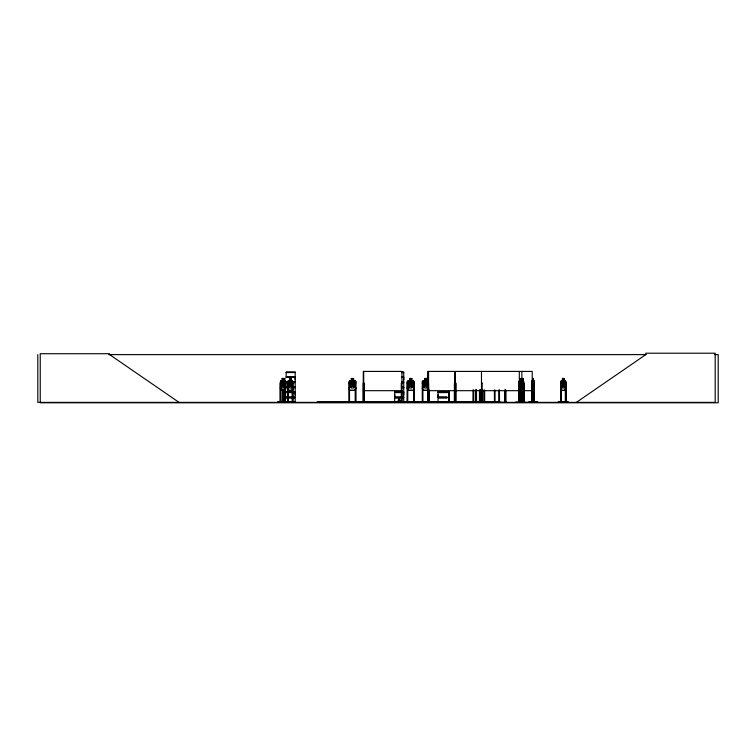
<?xml version="1.0" encoding="UTF-8"?>
<svg xmlns="http://www.w3.org/2000/svg" width="756" height="756" viewBox="0 0 756 756"><rect width="100%" height="100%" fill="white"/><g stroke="black" fill="none" stroke-linecap="round" stroke-linejoin="round"><path stroke-width="1.13" d="M295.171 394.821L295.171 392.6L286.174 392.6M295.171 379.663L295.171 377.452L286.174 377.452M394.717 397.032L394.717 394.821M403.713 394.821L403.713 392.6L394.708 392.6L394.708 397.032L403.723 397.032L403.723 392.6M403.713 379.663L403.713 377.452L401.464 377.452M447.032 397.032L438.017 397.032L438.026 394.821M359.733 402.012L367.397 401.994M397.902 402.372L405.121 402.286M432.29 402.022L422.944 401.88M398.752 402.324L398.941 397.76L398.96 402.381M520.95 390.389L521.205 388.036M523.804 388.036L523.483 390.389L521.772 390.389L521.574 388.026L521.848 390.389M533.859 390.313L534.095 388.026M534.199 388.036L533.868 390.389L532.158 390.389M515.724 402.022L527.49 402.372M528.538 402.372L537.771 402.324M528.661 402.381L537.752 402.381M285.324 390.389L285.673 388.026M403.723 402.192L403.723 397.921L394.708 397.921L394.641 402.381L407.248 402.268M437.989 402.372L447.032 402.201M398.147 402.324L398.847 397.76L400.226 401.984M279.418 402.324L279.635 402.211M279.427 402.022L286.439 402.069M397.996 402.324L398.781 397.76M565.252 390.389L565.885 381.667L565.233 380.835M565.885 388.036L565.308 390.389L561.264 390.389M284.917 390.389C285.73 387.507 287.044 383.254 284.88 380.911M292.374 390.389L293.016 388.036L292.326 390.313L288.376 390.313M521.026 390.389L519.24 390.389L519.013 381.676L519.816 380.835M519.117 381.714L519.334 380.911L521.007 380.911M521.621 381.676L522.349 380.835M521.574 381.714L521.857 380.835M532.233 390.389L532.243 380.835M532.007 402.343L532.252 380.911M457.834 402.022L452.504 402.334M473.067 402.334L473.124 401.682M473.265 402.334L485.257 402.012M473.294 402.022L478.378 402.381M478.331 402.324L473.294 402.286M568.531 402.286L558.249 401.994L568.569 402.334L563.522 402.334M277.65 402.324L295.398 402.022L277.66 401.994M282.309 402.372L282.319 401.814M282.593 402.334L282.706 389.916M283.056 381.714L283.311 380.835L285.381 380.835M355.896 388.026L355.103 390.313L349.659 390.313L348.941 388.026M355.972 388.036L355.159 390.389L349.593 390.389L348.866 388.036M414.25 388.026L413.447 390.313L407.994 390.313L407.286 388.026L407.295 381.714L408.004 380.911L413.456 380.911M414.326 388.036L413.504 390.389L407.938 390.389M441.296 402.003L444.972 402.003M317.312 402.381L317.312 401.786L499.735 401.786L499.707 402.381L497.741 402.334L506.747 402.324M499.347 402.334L499.357 401.682M499.659 402.022L497.788 402.286M499.64 402.324L499.574 401.682M480.655 402.324L480.599 389.916M482.063 402.324L482.054 390.077M494.944 401.682C495.397 403.496 491.608 401.247 495.152 401.88M495.038 401.984L493.592 402.022M348.686 402.324L348.743 401.682M363.277 402.324L363.22 383.122L364.042 383.122L363.986 402.381L363.91 383.122M406.719 402.372L407.389 402.362L406.832 402.258M407.011 402.022L407.21 381.676L407.966 380.835L409.582 380.835L409.582 378.463L411.954 378.463L411.869 380.911L413.06 381.704L413.05 386.127L411.869 388.026L409.657 388.026L408.467 386.127L408.476 381.704L409.667 380.911L409.657 378.539L411.878 378.539M472.916 402.324L473.058 389.916M519.769 380.911L519.41 402.381M523.058 378.539L522.302 378.539L521.933 381.704L522.302 388.026L522.982 388.026L523.341 386.127L522.982 378.539M407.786 389.879L412.313 380.835M283.5 381.704L283.916 378.463M428.104 386.127L426.923 388.026L424.711 388.026L423.521 386.127L423.521 381.704L424.711 380.911L424.626 378.463L426.998 378.463L426.998 380.835L428.529 380.835M280.4 402.381L280.353 381.676L280.958 380.835L282.13 380.835M280.977 390.313L280.467 388.026L280.977 380.911M287.771 402.381L287.8 381.676L288.405 380.835M292.421 390.389L288.329 390.389L287.856 381.676L288.433 380.911M400.085 402.173L399.13 397.76L400.33 402.362M405.159 402.173L405.585 402.268M282.234 402.069L281.374 402.372L282.47 402.362M287.951 402.324L288.244 383.122L287.601 383.122L287.601 402.381M291.561 402.362L291.154 402.372M422.292 402.381L422.254 381.676L423.01 380.835L424.626 380.835M422.339 381.714L423.048 380.911L428.501 380.911M564.137 378.539L562.492 378.539L562.549 380.911L561.651 381.704L561.651 386.127L562.492 388.026L564.08 388.026L564.93 386.127L564.93 381.704L564.08 380.911L564.08 378.539M282.186 380.911L281.326 381.704L281.326 386.127L282.186 388.026L283.784 388.026L284.643 386.127L284.643 381.704L283.784 380.911L283.736 378.539M576.393 402.381L645.794 354.621L645.794 353.213L715.185 353.213L715.185 402.381L37.8 402.381L37.8 354.621M285.069 402.334L285.116 389.916M288.556 402.381L288.877 402.324M290.531 402.372L290.88 402.362M480.353 402.334L480.419 389.916M108.751 354.621L646.153 354.621M714.656 354.621L718.2 354.621L718.2 402.787L40.238 402.787L40.238 353.714L109.639 353.714L109.639 354.621L179.03 402.381M286.165 372.113L295.19 372.113M401.464 372.103L403.732 372.113M401.474 372.283L403.732 372.273L403.713 376.564L401.464 376.564M286.184 372.557L295.171 372.557M401.455 372.557L403.713 372.557M286.108 376.866L295.246 376.866M401.502 376.866L403.789 376.866M286.108 377.14L295.246 377.14M401.502 377.14L403.789 377.14M522.273 378.463L523.076 378.463L523.058 380.911M532.668 378.463L533.471 378.463L533.443 380.911M562.436 378.463L564.193 378.463L564.137 380.911M282.13 378.539L284.776 378.539M289.576 378.539L291.24 378.539M351.313 378.539L353.524 378.539L353.524 380.911L354.715 381.704L354.715 386.127L353.524 388.026L351.313 388.026L350.132 386.127L350.132 381.704L351.313 380.911L351.238 378.463L353.61 378.463L353.61 380.835L355.14 380.835L355.972 381.667L356.038 402.324M424.711 378.539L426.923 378.539L426.923 380.911L428.104 381.704L428.123 402.381M519.769 378.539L520.525 378.539M532.687 378.539L533.443 378.539M520.326 378.936L520.326 379.729M533.245 378.936L533.245 379.729M288.348 380.835L289.576 380.835M291.24 380.835L292.411 380.835L293.016 381.667L292.903 402.381M351.238 380.835L349.622 380.835L348.866 381.676L348.894 402.381M411.944 380.835L413.485 380.835L414.326 381.667L414.288 402.381M520.468 380.835L521.271 381.667L521.271 402.381L520.941 380.835M523.001 380.835L523.785 381.704L523.795 402.381L523.473 380.835M532.167 380.835L532.744 380.835M533.396 380.835L533.944 380.835M562.492 380.835L561.283 380.835L560.744 381.676L560.791 402.381M564.137 380.835L565.29 380.835M280.92 380.911L285.371 380.911M288.376 380.911L292.383 380.911M349.659 380.911L355.103 380.911L355.896 381.704M521.791 380.911L523.539 380.911M532.177 380.911L533.934 380.911M565.261 380.911L561.311 380.911L560.857 381.714L560.943 402.381M519.013 381.676L519.183 402.381M534.123 381.667L534.19 402.381L533.868 380.835M565.885 381.667L565.753 402.381M286.174 381.875L288.433 381.875M291.844 381.875L295.18 381.875L295.18 377.452M401.464 381.875L403.723 381.875L403.723 377.452M286.108 382.186L288.395 382.186M292.959 382.186L295.246 382.186M401.502 382.186L403.789 382.186M286.108 382.46L288.395 382.46M292.959 382.46L295.246 382.46M401.502 382.46L403.789 382.46M286.174 382.772L288.433 382.772M292.931 382.772L295.18 382.772L295.18 387.034L292.931 387.034L295.171 386.921M401.464 382.772L403.723 382.772L403.723 387.034L401.455 386.921L403.732 387.044M285.598 383.122L284.804 383.122L284.757 402.381L284.984 383.122M292.903 383.122L292.26 383.122L292.203 402.381M348.818 383.122L349.47 383.122L349.546 402.381M355.896 383.122L355.244 383.122L355.169 402.381M401.927 383.122L401.275 383.122L401.389 402.381M407.163 383.122L407.815 383.122L407.739 402.381M414.241 383.122L413.589 383.122L413.655 402.381M422.217 383.122L422.869 383.122L422.944 402.381M427.612 383.122L428.246 383.122L428.302 402.381M428.548 383.122L428.803 402.381L428.888 401.682M455.263 383.122L455.896 383.122L455.774 402.381L455.717 383.122M481.468 383.122L482.158 383.122M519.514 383.122L518.673 383.122L518.701 402.381M532.441 383.122L531.591 383.122L531.629 402.381L531.723 401.682M560.763 383.122L561.406 383.122L561.292 402.381M286.184 386.921L287.507 386.921M286.165 387.044L287.488 387.044M286.165 387.27L287.507 387.223M292.922 387.261L295.19 387.223M401.464 387.223L403.732 387.27M286.165 387.431L287.488 387.431M292.931 387.45L295.19 387.45L295.171 391.712L286.174 391.712M401.474 387.431L403.732 387.45L403.713 391.712L394.708 391.712M286.184 387.705L287.507 387.705M292.922 387.705L295.171 387.705M401.455 387.705L403.713 387.705M280.41 388.036L280.939 390.389L285.39 390.389M287.856 388.036L288.329 390.389M560.744 388.036L561.321 390.389M280.92 390.313L285.371 390.313M428.501 390.313L423.048 390.313L422.339 388.026L422.991 390.389L428.558 390.389M519.259 390.313L521.007 390.313M521.791 390.313L523.539 390.313M532.177 390.313L533.934 390.313M561.311 390.313L565.261 390.313M363.39 390.682L401.927 390.682M427.612 390.682L454.857 390.682M455.263 390.682L532.233 390.682M438.017 391.712L447.032 391.712M286.108 392.024L295.246 392.024M394.651 392.024L403.789 392.024M437.951 392.024L447.089 392.024M286.108 392.298L295.246 392.298M394.651 392.298L403.789 392.298M437.951 392.298L447.089 392.298M447.032 392.6L438.017 392.6L438.017 397.032M286.174 397.032L295.18 397.032L295.18 392.6M286.108 397.335L295.246 397.335M394.651 397.335L403.789 397.335M437.951 397.335L447.089 397.335M286.108 397.609L295.246 397.609M394.651 397.609L403.789 397.609M437.951 397.609L447.089 397.609M286.174 397.921L295.18 397.921L295.18 402.192M447.032 397.921L438.017 397.921L438.017 402.192M283.576 401.616L285.182 401.616M446.72 401.568L451.294 401.701M287.46 401.814L291.079 401.814M292.959 401.682L292.194 401.682L292.374 402.381M504.942 401.682L505.783 401.682M518.597 401.682L519.57 401.682L519.542 402.381M520.997 401.682L522.103 401.682L522.075 402.381M523.53 401.682L524.078 401.682M531.515 401.682L532.489 401.682L532.46 402.381M533.916 401.682L534.464 401.682M560.706 401.682L561.472 401.682L561.462 402.381M566.074 401.682L565.299 401.682L565.488 402.381M349.546 401.88L355.169 401.88M407.89 401.88L413.513 401.88M394.717 402.069L407.229 402.003M438.026 402.069L451.587 402.031M528.642 402.022L537.771 402.022M558.24 402.022L563.286 402.022M277.66 402.286L295.407 402.324M429.465 402.334L429.295 389.916M402.06 401.994L401.927 371.413L363.39 371.413L363.334 402.381M521.593 402.334L521.583 401.682M519.06 402.334L519.051 401.682M518.767 402.324L518.805 401.682M505.169 402.334L505.074 389.916M451.304 402.003L447.656 402.022M283.198 402.334L283.179 389.916M282.98 402.324L283.037 401.682M291.24 380.911L292.1 381.704L292.1 386.127L291.24 388.026L289.633 388.026L288.773 386.127L288.773 381.704L289.633 380.911L289.633 378.539M284.899 380.835L285.56 381.667L285.503 402.381M284.776 380.911L285.22 381.704M285.314 380.835L285.673 381.704L285.295 380.911M407.21 388.036L407.947 390.389M533.859 380.911L534.095 381.704M532.328 386.127L532.687 388.026L533.367 388.026L533.396 378.463M519.4 386.127L519.769 388.026L520.449 388.026L520.468 378.463M399.111 397.76L399.801 402.324M519.117 388.026L519.315 390.389M399.102 400.037L399.017 397.76L399.3 401.984M566.008 402.381L566.008 383.122L565.365 383.122L565.308 402.381M565.885 401.682L565.979 402.381M565.535 383.122L565.62 402.381M562.492 378.463L562.492 380.911M561.236 383.122L561.236 402.381M561.028 401.682L561.047 402.381M534.435 402.381L534.416 383.122L533.953 402.381M532.744 378.463L532.441 402.381M532.224 402.381L532.233 371.413L455.263 371.413L455.263 402.381M531.978 401.682L531.978 402.381M524.05 402.381L524.021 383.122L523.558 402.381M522.349 378.463L522.302 380.911M522.046 389.916L522.046 402.381M521.848 371.413L521.848 381.61M521.81 385.38L521.829 402.381M521.612 385.38L521.612 389.916M521.517 402.381L521.489 383.122L521.026 402.381M520.525 380.911L520.544 378.463L519.741 378.463L519.845 380.911M519.315 371.413L519.296 402.381M505.783 402.381L505.707 389.916L505.651 402.381M505.008 389.916L505.008 402.381M499.442 389.916L499.508 402.381M498.969 401.682L498.96 402.381M498.809 389.916L498.799 402.381M498.733 401.682L498.733 402.381M498.544 401.786L498.544 402.381M495.152 401.682L495.152 402.381M495.029 390.077L495.048 402.381M494.528 401.682L494.528 402.381M494.396 390.077L494.443 402.381M494.32 401.682L494.32 402.381M484.766 401.682L484.766 402.381M484.69 390.077L484.662 402.381L484.558 401.682M484.142 401.682L484.133 402.381L484.057 390.077M483.935 401.682L483.935 402.381M482.687 390.077L482.687 402.381L482.564 401.682M482.508 390.077L482.508 402.381M482.224 390.077L482.233 402.381L482.111 383.122M481.61 401.682L481.6 402.381M481.468 371.413L481.515 402.381M481.402 401.682L481.402 402.381M481.118 401.682L481.118 402.381M481.062 389.916L481.033 402.381M480.882 389.916L480.939 402.381M480.778 401.682L480.721 402.381M480.202 401.682L480.202 402.381L480.126 389.916M479.55 401.682L479.55 402.381M479.474 389.916L479.399 402.381M476.469 389.916L476.516 402.381M476.289 389.916L476.346 402.381M476.082 401.682L476.1 402.381M475.996 389.916L475.996 402.381M475.826 389.916L475.826 402.381M473.71 389.916L473.785 402.381M473.634 401.682L473.634 402.381M455.953 401.682L455.953 402.381M455.443 383.122L455.443 402.381M455.282 401.682L455.386 402.381M455.036 402.381L455.036 383.122L454.403 383.122L454.347 402.381M454.914 402.381L454.857 371.413L427.612 371.413L427.612 402.381M454.753 401.682L454.781 402.381M454.583 383.122L454.526 402.381M449.48 402.069L449.48 401.37L448.658 401.37L448.658 402.069M449.414 390.739L449.366 402.069M449.281 390.739L449.196 402.069M448.847 390.739L448.932 402.069M448.724 390.739L448.79 402.069M443.952 401.568L443.952 402.069M443.819 401.568L443.819 402.069M436.306 401.786L436.306 402.381M435.314 401.786L435.314 402.381M434.851 401.786L434.851 402.381M433.67 401.786L433.67 402.381M433.226 401.786L433.226 402.381M429.219 401.682L429.219 402.381M428.558 371.413L428.567 402.381M428.482 401.682L428.482 402.381M427.99 401.682L427.896 402.381L427.792 383.122M422.793 401.682L422.793 402.381M422.141 401.682L422.141 402.381M414.165 401.682L414.165 402.381M413.513 401.682L413.513 402.381M407.89 401.682L407.89 402.381M407.238 401.682L407.238 402.381M402.239 401.786L402.268 402.381M401.852 401.682L401.852 402.381M401.634 390.077L401.644 402.381M401.2 401.682L401.247 402.381M396.125 402.381L393.148 402.381M365.479 401.786L365.479 402.381M364.118 401.682L364.118 402.381M363.664 371.413L363.655 402.381M363.475 371.413L363.475 402.381M360.555 401.786L360.555 402.381M359.856 401.786L359.856 402.381M355.821 401.682L355.821 402.381M355.32 401.682L355.32 402.381M349.404 401.682L349.404 402.381M318.72 401.786L318.72 402.381M292.789 401.682L292.874 402.381M292.733 383.122L292.629 402.381M292.43 383.122L292.534 402.381M291.183 380.911L291.296 378.463L289.52 378.463L289.576 380.911M288.074 383.122L288.13 402.381M287.875 401.682L287.904 402.381M285.456 381.704L285.428 402.381M285.277 383.122L285.324 402.381M284.7 380.911L284.804 378.463L282.073 378.463L282.13 380.911M283.84 378.463L283.869 380.911M282.933 389.916L282.933 402.381M280.845 402.381L280.797 383.122L280.145 383.122L280.174 402.381M280.618 383.122L280.674 402.381M280.542 401.682L280.514 402.381M280.098 401.682L280.098 402.381M520.846 387.138L520.213 384.927C519.892 392.09 518.332 380.438 520.449 381.704L520.449 386.127L519.769 386.127L519.769 381.648L520.204 383.868L520.78 381.657L520.846 387.138M523.379 387.138L522.746 384.927C522.434 392.269 520.893 380.164 522.982 381.704L522.982 386.127L522.302 386.127L522.302 381.704L522.736 383.868L523.313 381.657L523.379 387.138M533.764 387.138L533.131 384.927C532.867 392.26 531.27 380.155 533.367 381.704L533.367 386.127L532.687 386.127L532.687 381.704L533.122 383.868L533.708 381.657L533.764 387.138M564.845 387.138L564.297 387.214L563.371 384.927L561.897 387.233L563.003 384.407L561.944 381.695L563.343 383.868L564.779 381.695L563.711 384.417L564.845 387.138M284.417 387.138L283.859 387.214L282.914 384.927L281.43 387.233L282.555 384.407L281.478 381.695L282.886 383.868L284.35 381.695L283.264 384.417L284.417 387.138M291.863 387.138L291.315 387.214L290.37 384.927L289.435 387.214L288.858 387.138L290.002 384.407L288.924 381.695L290.342 383.868L291.807 381.695L290.71 384.417L291.863 387.138M354.498 387.138L353.685 387.148L352.428 384.927C351.531 388.508 348.61 387.8 351.927 384.407C348.79 381.685 351.587 380.268 352.39 383.868C353.288 380.457 356.114 381.175 352.901 384.417L354.498 387.138M412.833 387.138L412.077 387.214L410.773 384.927C409.875 388.508 406.955 387.8 410.262 384.407C407.125 381.685 409.922 380.268 410.735 383.868C411.633 380.457 414.458 381.175 411.245 384.417L412.833 387.138M427.887 387.138L427.083 387.148L425.826 384.927C424.929 388.508 421.999 387.8 425.316 384.407C422.179 381.685 424.976 380.268 425.789 383.868C426.677 380.457 429.512 381.175 426.299 384.417L427.887 387.138M295.19 372.292L286.165 372.273L286.184 376.564L295.18 376.564L295.18 372.292M283.5 378.936L282.47 378.936L282.47 379.729L283.5 379.729L283.5 378.936M284.634 378.936L284.095 379.729L284.634 378.936M290.956 378.936L289.917 378.936L289.917 379.729L290.956 379.729L290.956 378.936M353.128 378.936L351.71 378.936L351.71 379.729L353.128 379.729L353.128 378.936M411.481 378.936L410.054 378.936L410.054 379.729L411.481 379.729L411.481 378.936M426.526 378.936L425.099 378.936L425.099 379.729L426.526 379.729L426.526 378.936M563.796 378.936L562.776 378.936L562.776 379.729L563.796 379.729L563.796 378.936M283.784 381.704L282.186 381.704L282.186 386.127L283.784 386.127L283.784 381.704M291.24 381.704L289.633 381.704L289.633 386.127L291.24 386.127L291.24 381.704M353.524 381.704L351.313 381.704L351.313 386.127L353.524 386.127L353.524 381.704M411.878 381.704L409.657 381.704L409.667 386.127L411.878 386.127L411.878 381.704M426.923 381.704L424.711 381.704L424.711 386.127L426.923 386.127L426.923 381.704M564.08 381.704L562.492 381.704L562.492 386.127L564.08 386.127L564.08 381.704"/></g></svg>
